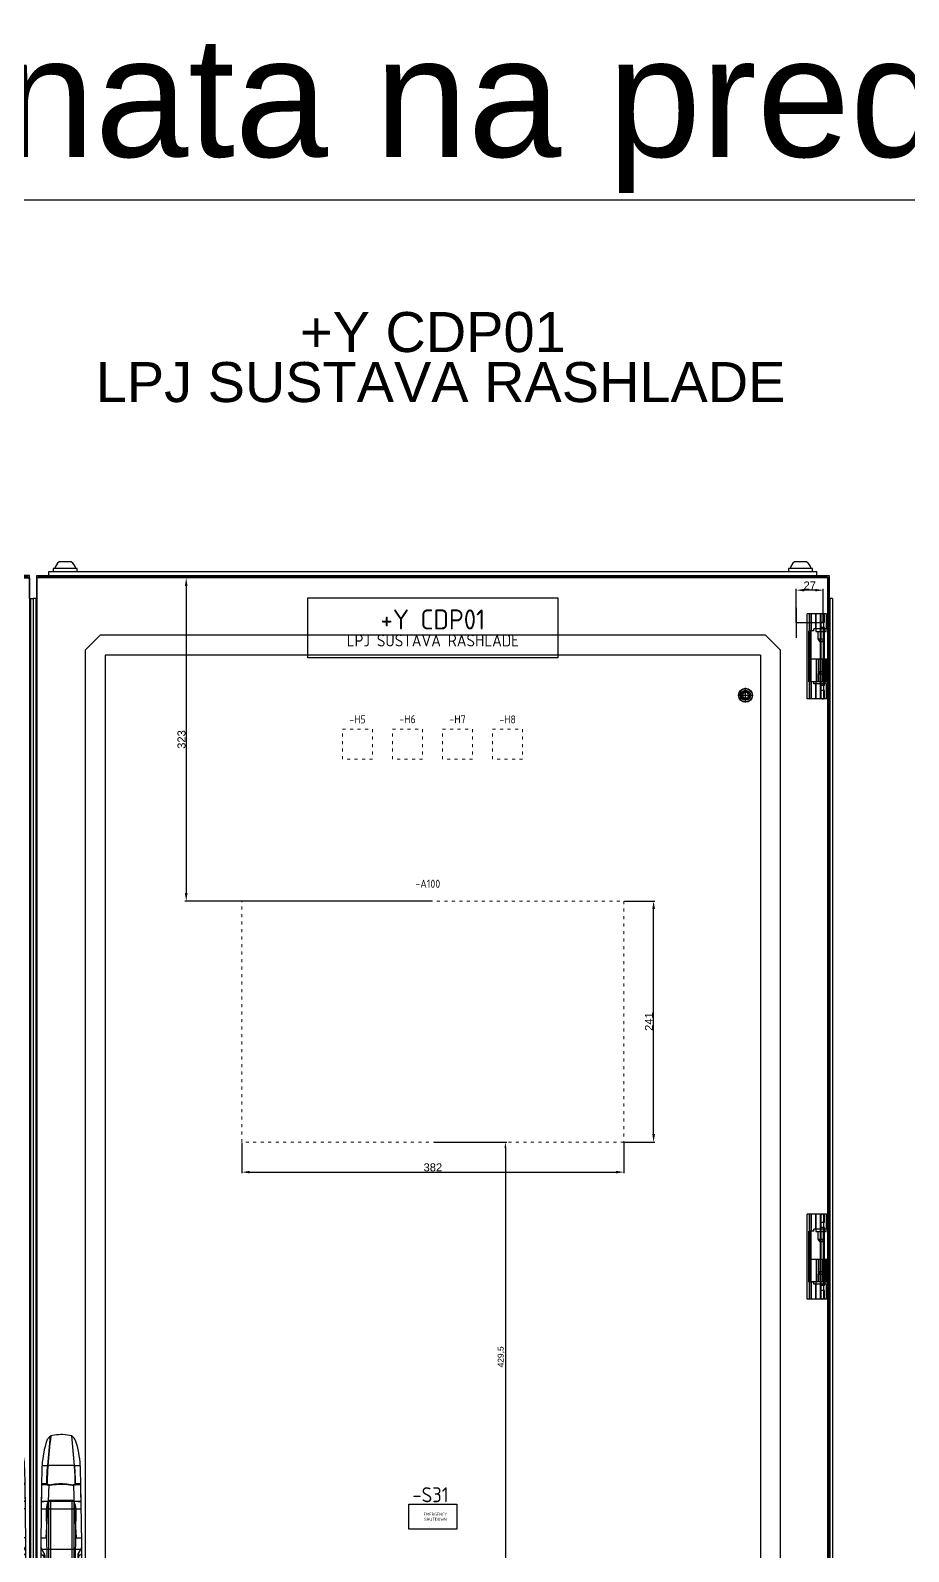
# Model space of a CAD drawing. Header units: millimetres. Extents: x 42151 to 59780, y 37376 to 44547.
# Drawn here: x 43223 to 44101, y 38895 to 40416 of the extents above; entities that cross this region are included whole.
import ezdxf
from ezdxf.enums import TextEntityAlignment as Align

# ---------------------------------------------------------------- set-up
doc = ezdxf.new("R2010")
doc.units = ezdxf.units.MM
doc.linetypes.add('ACAD_ISO03W100', pattern=[30, 12, -18])
doc.layers.add('! NO PLOT !', color=7, linetype='Continuous', true_color=0xff75dd, plot=False)
doc.layers.add('000-PI-Oprema', color=30, linetype='Continuous', lineweight=5)
for name, color, linetype in [('000-PI-ORMAR', 2, 'Continuous'), ('000-PI_TEXT', 7, 'Continuous'), ('AUT_7', 7, 'Continuous')]:
    doc.layers.add(name, color=color, linetype=linetype)
doc.styles.add('OPIS', font='arial.ttf')
doc.styles.add('PI0', font='isocpeur.ttf', dxfattribs={"width": 0.9})
doc.styles.get("Standard").update_dxf_attribs({"font": 'arial.ttf'})
doc.dimstyles.new('ISO-25-lb', dxfattribs={"dimtxt": 8, "dimasz": 8, "dimexe": 1.25, "dimexo": 0.625, "dimtad": 1, "dimtxsty": 'Standard', "dimcen": 5, "dimadec": 0, "dimazin": 0, "dimtfac": 1, "dimtmove": 0, "dimatfit": 3, "dimfxl": 1, "dimarcsym": 0})

# ---------------------------------------------------------------- blocks, each defined once
blk = doc.blocks.new('*U97')
at = {"layer": '000-PI-ORMAR'}
for p, q in [((-13.4, 105.2), (-10.6, 134.6)), ((-10.5, 134.6), (-10.9, 134.5)), ((10.9, 134.5), (10.5, 134.6)), ((13.4, 105.2), (10.6, 134.6)), ((-19.3, 101.3), (-19.7, 86.2)), ((-19.1, 105.2), (-13.4, 105.2)), ((13.2, 105.2), (-13.2, 105.2)), ((13.4, 105.2), (19.1, 105.2)), ((19.7, 86.2), (19.3, 101.3)), ((-19.7, 86.2), (-20.5, 27.7)), ((-19.7, 86.2), (-20.1, 61)), ((-19.7, 87), (-14.2, 87)), ((-19.7, 86.2), (-12.5, 86.2)), ((-14.1, 86.2), (-14.2, 87)), ((-14, 85.3), (-14.1, 86.2)), ((-12.5, 86.2), (-13.4, 60.3)), ((-11.2, 85.1), (-12.5, 86.2)), ((12.5, 86.2), (11.2, 85.1)), ((12, 85.8), (14, 85.3)), ((12.5, 86.2), (19.7, 86.2)), ((13.4, 60.3), (12.5, 86.2)), ((14, 85.3), (14.1, 86.2)), ((14.1, 86.2), (14.2, 87)), ((14.2, 87), (19.7, 87)), ((20.5, 27.7), (19.7, 86.2)), ((20.1, 60.6), (19.7, 86.2)), ((-20.1, 61.9), (-17.3, 61.9)), ((-20.1, 61.8), (-14.7, 61.8)), ((-20, 69.3), (-12.7, 69.3)), ((-20, 69), (-17.3, 69)), ((-17.3, 69.3), (17.3, 69.3)), ((-17.3, 61.8), (17.3, 61.8)), ((-13.3, -35.1), (-14.7, 61.8)), ((-12.7, 69.3), (-12.6, 69.3)), ((-12.6, 69.3), (-12.6, -39.1)), ((-10.7, 70.5), (-10.7, -41)), ((-10.7, 70.5), (10.7, 70.5)), ((10.7, 70.5), (10.7, -41)), ((12.6, 69.3), (12.6, -39.1)), ((12.6, 69.3), (12.7, 69.3)), ((12.7, 69.3), (20, 69.3)), ((14.7, 61.8), (13.3, -35.1)), ((14.7, 61.8), (20.1, 61.8)), ((17.3, 69), (20, 69)), ((17.3, 61.9), (20.1, 61.9)), ((-15, 32.8), (-13.4, 60.3)), ((13.4, 60.3), (15, 32.8)), ((20.5, 27.7), (20.3, 48.5)), ((-20.4, 35.9), (-20.5, 27.7)), ((-20.5, 32.8), (-15, 32.8)), ((15, 32.8), (20.5, 32.8)), ((-20.5, 27.7), (-20.1, -55.1)), ((-17.2, 17.8), (-20.5, 23.4)), ((-17.2, 14.2), (-20.5, 17)), ((-19.8, 21.4), (19.8, 21.4)), ((-17.2, 17.8), (-17.2, -47.4)), ((-16.2, 2.4), (-16.5, 15.5)), ((-16.5, 15.5), (-16.5, -46.1)), ((16.5, 15.5), (16.2, 2.4)), ((16.5, 15.5), (16.5, -46.1)), ((20.5, 23.4), (17.2, 17.8)), ((17.2, 17.8), (17.2, -47.4)), ((20.5, 17), (17.2, 14.2)), ((20.1, -55.1), (20.5, 27.7)), ((-17.2, 2.5), (-20.5, 2.6)), ((-16.4, 10.5), (-16.5, 13)), ((-16.2, 2.4), (-16.5, 2.5)), ((-16.2, -35.1), (-16.2, 2.4)), ((16.5, 2.5), (16.2, 2.4)), ((16.2, 2.4), (16.2, -35.1)), ((16.5, 13), (16.4, 10.5)), ((20.5, 2.6), (17.2, 2.5)), ((-20.5, -18.2), (-20.4, -35.1)), ((-20.5, -22.5), (20.5, -22.5)), ((-11.5, -22.7), (-11.5, -29.5)), ((20.4, -35.1), (20.5, -18.2)), ((-20.4, -35.1), (-13.3, -35.1)), ((-20.2, -44.2), (-20.1, -55.1)), ((-20.2, -44.2), (20.2, -44.2)), ((-16.5, -46.1), (-16.4, -43.8)), ((-16.4, -43.8), (16.4, -43.8)), ((-16.2, -35.1), (16.2, -35.1)), ((-10.7, -41), (10.7, -41)), ((13.3, -35.1), (20.4, -35.1)), ((16.4, -43.8), (16.5, -46.1)), ((20.1, -55.1), (20.2, -44.2)), ((-20.2, -50.4), (-17.2, -47.4)), ((-20.1, -55.1), (20.1, -55.1)), ((-20.1, -55.1), (-19.2, -96.1)), ((-20.1, -55.7), (-14, -55.7)), ((-14, -55.7), (-13.9, -55.1)), ((-13.4, -100.7), (-14, -55.7)), ((-13.9, -55.1), (-13.7, -54.4)), ((13.4, -100.7), (14, -55.7)), ((13.9, -55.1), (13.7, -54.4)), ((14, -55.7), (13.9, -55.1)), ((14, -55.7), (20.1, -55.7)), ((17.2, -47.4), (20.2, -50.4)), ((19.2, -96.1), (20.1, -55.1)), ((-19, -100.7), (-13.4, -100.7)), ((13.1, -100.7), (-13.1, -100.7)), ((13.4, -100.7), (19, -100.7)), ((-17.1, -114.8), (-12, -114.8)), ((11.7, -114.8), (-11.7, -114.8)), ((12, -114.8), (17.1, -114.8)), ((-9.7, -134.8), (-8, -135.2)), ((-7.8, -135.2), (-8, -135.2)), ((7.8, -135.2), (8, -135.2)), ((8, -135.2), (9.7, -134.8))]:
    blk.add_line(p, q, dxfattribs=at)
for points in [[(-14.4, 130.2), (-15.3, 127.2), (-16.1, 124.2), (-16.9, 121.1), (-17.5, 118), (-18.1, 114.8), (-18.5, 111.7), (-18.9, 108.5), (-19.1, 105.2)], [(-10.9, 134.5), (-11.6, 133.9), (-12.2, 133.2), (-12.8, 132.5), (-13.4, 131.8), (-13.9, 131), (-14.4, 130.2)], [(10.5, 134.6), (8.3, 135.2), (6.2, 135.5), (4, 135.8), (1.7, 136), (-0.5, 136), (-2.8, 135.9), (-4.7, 135.7), (-6.7, 135.5), (-8.6, 135.1), (-10.5, 134.6)], [(14.4, 130.2), (13.7, 131.4), (12.9, 132.5), (12.3, 133.2), (11.6, 133.9), (10.9, 134.5)], [(19.1, 105.2), (18.9, 108.4), (18.5, 111.6), (18.1, 114.7), (17.5, 117.9), (16.9, 121), (16.2, 124.1), (15.3, 127.2), (14.4, 130.2)], [(-19.1, 105.2), (-19.2, 104.3), (-19.2, 103.3), (-19.3, 102.3), (-19.3, 101.3)], [(-14.2, 87), (-14.2, 90.3), (-14.2, 93.5), (-14, 96.6), (-13.9, 99.7), (-13.6, 102.7), (-13.4, 105.2)], [(14.2, 87), (14.2, 90.3), (14.2, 93.5), (14, 96.6), (13.9, 99.7), (13.6, 102.7), (13.4, 105.2)], [(19.3, 101.3), (19.3, 102.3), (19.2, 103.3), (19.2, 104.3), (19.1, 105.2)], [(-14, 85.3), (-12.2, 85.8), (-12, 85.8)], [(-12, 85.8), (-10.3, 86.1), (-8.4, 86.4), (-6.5, 86.7), (-4.5, 86.9), (-2.5, 87), (-0.5, 87), (1.5, 87), (3.6, 86.9), (5.7, 86.8), (7.8, 86.5), (9.9, 86.2), (12, 85.8), (12, 85.8)], [(11.2, 85.1), (8.8, 85.5), (6.3, 85.8), (3.8, 86), (1.3, 86.1), (-0.8, 86.1), (-2.8, 86), (-4.9, 85.9), (-7, 85.7), (-9.1, 85.4), (-11.2, 85.1)], [(-12.7, 69.3), (-13.2, 68.4), (-13.6, 67.5), (-14, 66.6), (-14.3, 65.6), (-14.5, 64.6), (-14.6, 63.5), (-14.7, 62.5), (-14.7, 61.8)], [(-12.6, 69.3), (-12.5, 69.5), (-12.3, 69.7), (-12.2, 69.9), (-12, 70), (-11.8, 70.2), (-11.6, 70.3), (-11.4, 70.4), (-11.2, 70.4), (-11, 70.5), (-10.7, 70.5)], [(10.7, 70.5), (11, 70.5), (11.2, 70.4), (11.4, 70.4), (11.6, 70.3), (11.8, 70.2), (12, 70), (12.2, 69.9), (12.3, 69.7), (12.5, 69.5), (12.6, 69.3)], [(14.7, 61.8), (14.7, 62.9), (14.6, 63.9), (14.4, 65), (14.1, 66), (13.8, 66.9), (13.4, 67.9), (13, 68.8), (12.7, 69.3)], [(-16.5, 15.5), (-16.5, 15.9), (-16.6, 16.3), (-16.7, 16.6), (-16.8, 17), (-16.9, 17.3), (-17.1, 17.6), (-17.2, 17.8)], [(17.2, 17.8), (17, 17.5), (16.9, 17.2), (16.7, 16.8), (16.6, 16.5), (16.6, 16.1), (16.5, 15.8), (16.5, 15.5)], [(-16.4, -43.8), (-16.4, -43.1), (-16.3, -42.4), (-16.3, -41.6), (-16.3, -40.7), (-16.3, -39.9), (-16.3, -38.9), (-16.3, -38), (-16.2, -37), (-16.2, -36), (-16.2, -35.1)], [(-13.3, -35.1), (-13.2, -36.2), (-13.1, -37.2), (-12.9, -38.2), (-12.6, -39.1)], [(-12.6, -39.1), (-12.4, -39.6), (-12.1, -40.1), (-12, -40.4), (-11.8, -40.6), (-11.5, -40.7), (-11.3, -40.9), (-11, -40.9), (-10.8, -41), (-10.7, -41)], [(10.7, -41), (11, -40.9), (11.2, -40.9), (11.4, -40.8), (11.6, -40.7), (11.8, -40.5), (12, -40.3), (12.3, -39.8), (12.6, -39.3), (12.6, -39.1)], [(12.6, -39.1), (12.9, -38.1), (13.1, -37.1), (13.2, -36), (13.3, -35.1)], [(16.2, -35.1), (16.2, -36.1), (16.2, -37.1), (16.3, -38.1), (16.3, -39), (16.3, -39.9), (16.3, -40.8), (16.3, -41.7), (16.3, -42.5), (16.4, -43.2), (16.4, -43.8)], [(-17.2, -47.4), (-17, -47.3), (-16.9, -47.1), (-16.7, -46.9), (-16.6, -46.7), (-16.6, -46.5), (-16.5, -46.3), (-16.5, -46.1)], [(-9.6, -55.1), (-9.9, -55), (-11.8, -54.7), (-13.7, -54.4)], [(9.6, -55.1), (7.8, -55.3), (5.8, -55.5), (3.8, -55.6), (1.7, -55.7), (-0.4, -55.7), (-2.4, -55.6), (-4.3, -55.6), (-6.2, -55.4), (-8.1, -55.2), (-9.6, -55.1)], [(13.7, -54.4), (11.7, -54.8), (9.8, -55), (9.6, -55.1)], [(16.5, -46.1), (16.5, -46.3), (16.6, -46.5), (16.7, -46.8), (16.8, -47), (16.9, -47.1), (17.1, -47.3), (17.2, -47.4)], [(8.9, -73.9), (9.6, -74.6), (10.3, -75.5), (10.9, -76.3), (11.4, -77.3), (11.9, -78.2), (12.2, -79.2), (12.5, -80.2), (12.6, -81.3), (12.7, -82.3), (12.6, -83.3), (12.5, -84.2), (12.3, -85.2), (12.1, -86.1), (11.7, -87), (11.3, -87.9), (10.9, -88.7), (10.3, -89.5), (9.7, -90.3), (9, -91), (8.3, -91.6), (7.5, -92.2), (6.6, -92.8), (5.7, -93.3), (4.8, -93.7), (3.7, -94), (2.7, -94.3), (1.6, -94.5), (0.5, -94.5), (-0.6, -94.5), (-1.7, -94.4), (-2.8, -94.3), (-3.8, -94), (-4.9, -93.6), (-5.9, -93.2), (-6.9, -92.6), (-7.8, -92), (-8.6, -91.3), (-9.4, -90.6), (-10.1, -89.7), (-10.8, -88.9), (-11.3, -88), (-11.7, -87), (-12.1, -86.1), (-12.4, -85.1), (-12.6, -84.1), (-12.7, -83.1), (-12.7, -82.1), (-12.6, -81.2), (-12.5, -80.2), (-12.2, -79.3), (-11.9, -78.4), (-11.6, -77.5), (-11.1, -76.7), (-10.6, -75.9), (-10, -75.1), (-9.4, -74.3), (-8.6, -73.6), (-7.8, -73), (-7, -72.4), (-6.1, -71.9), (-5.1, -71.4), (-4.1, -71), (-3.1, -70.7), (-2, -70.5), (-0.9, -70.4), (0.1, -70.4), (1.2, -70.4), (2.3, -70.6), (3.3, -70.8), (4.4, -71.1), (5.4, -71.5), (6.3, -72), (7.2, -72.5), (8.1, -73.2), (8.9, -73.9)], [(-19.2, -96.1), (-19.1, -98.4), (-19, -100.7)], [(-19, -100.7), (-18.8, -102.4), (-18.7, -104.2), (-18.5, -105.9), (-18.3, -107.6), (-18.1, -109.2), (-17.8, -110.9), (-17.6, -111.9), (-17.5, -112.9), (-17.3, -113.9), (-17.1, -114.8)], [(-12, -114.8), (-12.4, -112.5), (-12.7, -110.1), (-13, -107.5), (-13.2, -104.8), (-13.4, -102.1), (-13.4, -100.7)], [(12, -114.8), (12.4, -112.5), (12.7, -110.1), (13, -107.5), (13.2, -104.8), (13.4, -102.1), (13.4, -100.7)], [(17.1, -114.8), (17.4, -113.4), (17.6, -111.9), (17.9, -110.4), (18.1, -108.7), (18.4, -107), (18.6, -105.3), (18.7, -104.2), (18.8, -103), (18.9, -101.8), (19, -100.7)], [(19, -100.7), (19.1, -98.4), (19.2, -96.1)], [(-17.1, -114.8), (-16.5, -117.9), (-15.7, -120.9), (-14.9, -123.8), (-14.1, -126.7), (-13.1, -129.6), (-12.1, -132.3)], [(-8, -135.2), (-10.5, -123.5), (-12, -114.8)], [(8, -135.2), (10.5, -123.5), (12, -114.8)], [(12.1, -132.3), (13.1, -129.6), (14.1, -126.8), (14.9, -123.9), (15.7, -120.9), (16.5, -117.9), (17.1, -114.8)], [(-12.1, -132.3), (-11.6, -133), (-11, -133.6), (-10.4, -134.2), (-9.7, -134.8)], [(-7.8, -135.2), (-5.9, -135.6), (-4.1, -135.8), (-2.2, -135.9), (-0.2, -136), (1.7, -136), (3.7, -135.8), (5.8, -135.6), (7.8, -135.2)], [(9.7, -134.8), (10.4, -134.2), (11, -133.6), (11.6, -133), (12.1, -132.3)]]:
    blk.add_lwpolyline(points, dxfattribs=at)
blk.add_circle((0, -82.1), 8.15, dxfattribs=at)
for centre, major_axis, ratio, start_param, end_param in [((73, -135.2), (0, 546.8), 0.175521, 1.054802, 1.115623), ((-73, -135.2), (0, 546.8), 0.175521, -1.115623, -1.054802), ((-7.5, 87.2), (0, 37), 0.175521, 1.061397, 1.596486), ((7.5, 87.2), (0, 37), 0.175521, 4.6867, 5.221788), ((-7.5, 87.2), (0, 37), 0.175521, -4.6867, -4.66155), ((7.5, 87.2), (0, 37), 0.175521, 4.66155, 4.6867), ((-19.5, 12.8), (-3, 0), 0.71325, 3.261467, 3.839724), ((-19.5, 2.5), (-3, 0), 0.017452, 3.261467, 3.839724), ((19.5, 12.8), (-3, 0), 0.71325, 5.585054, 6.163311), ((19.5, 2.5), (-3, 0), 0.017452, -0.698132, -0.119874), ((137.5, -39.6), (0, 669.9), 0.225671, -4.689366, -4.621155), ((-137.5, -39.6), (0, 669.9), 0.225671, 4.621155, 4.689366), ((-5.9, -95.4), (0, 32.4), 0.225671, 1.735147, 2.215471), ((5.9, -95.4), (0, 32.4), 0.225671, 4.067714, 4.548039), ((21.2, -9.1), (0, 180.2), 0.225671, -4.085045, -3.936826), ((-21.2, -9.1), (0, 180.2), 0.225671, 3.936826, 4.085045)]:
    blk.add_ellipse(centre, major_axis=major_axis, ratio=ratio, start_param=start_param, end_param=end_param, dxfattribs=at)
blk = doc.blocks.new('A$C4c17df16')
at = {"layer": '000-PI-ORMAR'}
blk.add_blockref('*U97', (-4, -1008.4), dxfattribs=at)
blk = doc.blocks.new('8806000_2000x800x600')
at = {"layer": '! NO PLOT !'}
for p, q in [((-3755.8, 1846.7), (-3770.8, 1831.7)), ((-3090.8, 1846.7), (-3755.8, 1846.7)), ((-3075.8, 1831.7), (-3090.8, 1846.7)), ((-3770.8, 1831.7), (-3770.8, -8.3)), ((-3750.8, 1826.7), (-3750.8, -3.3)), ((-3095.8, 1826.7), (-3750.8, 1826.7)), ((-3095.8, 1826.7), (-3095.8, -3.3)), ((-3075.8, -8.3), (-3075.8, 1831.7)), ((-3118.2, 1786.7), (-3103.5, 1786.7)), ((-3118.2, 1786.7), (-3103.5, 1786.7)), ((-3110.8, 1779.4), (-3110.8, 1794.1)), ((-3110.8, 1779.4), (-3110.8, 1794.1))]:
    blk.add_line(p, q, dxfattribs=at)
for radius in [7, 7, 6.7, 6.7, 5, 4, 3]:
    blk.add_circle((-3110.8, 1786.7), radius, dxfattribs=at)
at = {"layer": '000-PI-ORMAR'}
for p, q in [((-3784.8, 1920), (-3796.8, 1920)), ((-3049.8, 1920), (-3061.8, 1920)), ((-3819.3, 1906.5), (-3807.1, 1906.5)), ((-3819.3, 1883.4), (-3819.3, 1906.5)), ((-3819.3, 1904), (-3819.3, -80.5)), ((-3027.3, 1904), (-3819.3, 1904)), ((-3817.8, 1904), (-3817.8, 1905)), ((-3817.8, 1905), (-3807.1, 1905)), ((-3807.1, 1904), (-3807.1, 1910.5)), ((-3807.1, 1910.5), (-3039.6, 1910.5)), ((-3807.1, 1906.5), (-3039.6, 1906.5)), ((-3807.1, 1905), (-3039.6, 1905)), ((-3778.8, 1913.4), (-3802.8, 1913.4)), ((-3802.8, 1913.4), (-3802.8, 1910.5)), ((-3778.8, 1910.5), (-3778.8, 1913.4)), ((-3043.8, 1913.4), (-3067.8, 1913.4)), ((-3067.8, 1913.4), (-3067.8, 1910.5)), ((-3043.8, 1910.5), (-3043.8, 1913.4)), ((-3039.6, 1904), (-3039.6, 1910.5)), ((-3039.6, 1906.5), (-3027.3, 1906.5)), ((-3039.6, 1905), (-3028.8, 1905)), ((-3028.8, 1905), (-3028.8, 1904)), ((-3028.8, 1904), (-3028.8, -80.5)), ((-3027.3, 1906.5), (-3027.3, 1904)), ((-3027.3, -80.5), (-3027.3, 1904)), ((-3027.3, 1904), (-3027.3, -80.5)), ((-3822.8, 1883.5), (-3822.8, -67.5)), ((-3820.1, 1883.5), (-3822.8, 1883.5)), ((-3819.3, 1883.4), (-3820.1, 1883.5)), ((-3820.1, 1883.5), (-3820.1, -67.5)), ((-3026.5, 1883.5), (-3027.3, 1883.4)), ((-3023.8, 1883.5), (-3026.5, 1883.5)), ((-3026.5, 1883.5), (-3026.5, -67.5)), ((-3023.8, 1883.5), (-3023.8, -67.5)), ((-3049.3, 1783), (-3049.3, 1868)), ((-3029.9, 1868), (-3049.3, 1868)), ((-3046.8, 1851), (-3046.8, 1868)), ((-3046.6, 1783), (-3046.6, 1868)), ((-3044.7, 1851), (-3044.7, 1868)), ((-3041, 1868), (-3041, 1853)), ((-3040.1, 1853), (-3040.1, 1868)), ((-3036, 1783), (-3036, 1868)), ((-3031.8, 1859.5), (-3036, 1859.5)), ((-3035.4, 1853), (-3035.4, 1868)), ((-3035.2, 1783), (-3035.2, 1868)), ((-3032.4, 1866), (-3031.8, 1866)), ((-3032.4, 1785), (-3032.4, 1866)), ((-3032.4, 1791.5), (-3032.4, 1859.5)), ((-3031.8, 1859.5), (-3031.8, 1866)), ((-3029.9, 1853), (-3029.9, 1868)), ((-3047.6, 1800), (-3047.6, 1851)), ((-3042.6, 1851), (-3047.6, 1851)), ((-3045.1, 1800), (-3045.1, 1851)), ((-3029.9, 1853), (-3042.6, 1853)), ((-3042.6, 1851), (-3042.6, 1853)), ((-3040.5, 1853), (-3040.5, 1850.5)), ((-3040.5, 1850.5), (-3030.3, 1850.5)), ((-3038.4, 1850.5), (-3038.4, 1843)), ((-3038.4, 1843), (-3032.5, 1843)), ((-3038.4, 1843), (-3036.9, 1840.5)), ((-3036.9, 1840.5), (-3033.9, 1840.5)), ((-3031.7, 1854.5), (-3036, 1854.5)), ((-3033.9, 1840.5), (-3032.5, 1843)), ((-3032.9, 1796.5), (-3032.9, 1854.5)), ((-3032.5, 1843), (-3032.5, 1850.5)), ((-3032.2, 1796.5), (-3032.2, 1854.5)), ((-3031.7, 1796.5), (-3031.7, 1854.5)), ((-3030.3, 1850.5), (-3030.3, 1853)), ((-3046.1, 1823), (-3029.3, 1823)), ((-3046.1, 1823), (-3046.1, 1800.5)), ((-3040.2, 1823), (-3040.2, 1800.5)), ((-3036.9, 1810.5), (-3038.4, 1808)), ((-3038.2, 1823), (-3038.2, 1800.5)), ((-3036.9, 1810.5), (-3033.9, 1810.5)), ((-3036.5, 1823), (-3036.5, 1800.5)), ((-3036.1, 1823), (-3036.1, 1800.5)), ((-3034, 1823), (-3034, 1800.5)), ((-3032.5, 1808), (-3033.9, 1810.5)), ((-3033.6, 1823), (-3033.6, 1800.5)), ((-3033.3, 1823), (-3033.3, 1800.5)), ((-3032.2, 1823), (-3032.2, 1800.5)), ((-3031.4, 1823), (-3031.4, 1800.5)), ((-3031.3, 1800.5), (-3031.3, 1823)), ((-3030.3, 1823), (-3030.3, 1800.5)), ((-3029.5, 1823), (-3029.5, 1800.5)), ((-3042.6, 1800), (-3047.6, 1800)), ((-3046.8, 1783), (-3046.8, 1800)), ((-3046.1, 1800.5), (-3029.3, 1800.5)), ((-3044.7, 1783), (-3044.7, 1800)), ((-3042.6, 1798), (-3042.6, 1800)), ((-3029.9, 1798), (-3042.6, 1798)), ((-3041, 1798), (-3041, 1783)), ((-3040.5, 1800.5), (-3040.5, 1798)), ((-3040.1, 1783), (-3040.1, 1798)), ((-3038.4, 1808), (-3038.4, 1800.5)), ((-3038.4, 1808), (-3032.5, 1808)), ((-3031.7, 1796.5), (-3036, 1796.5)), ((-3035.4, 1783), (-3035.4, 1798)), ((-3032.5, 1800.5), (-3032.5, 1808)), ((-3030.3, 1798), (-3030.3, 1800.5)), ((-3029.9, 1783), (-3029.9, 1798)), ((-3029.9, 1783), (-3049.3, 1783)), ((-3031.8, 1791.5), (-3036, 1791.5)), ((-3032.4, 1785), (-3031.8, 1785)), ((-3031.8, 1785), (-3031.8, 1791.5)), ((-3049.3, 1183), (-3049.3, 1268)), ((-3029.9, 1268), (-3049.3, 1268)), ((-3046.8, 1251), (-3046.8, 1268)), ((-3046.6, 1183), (-3046.6, 1268)), ((-3044.7, 1251), (-3044.7, 1268)), ((-3041, 1268), (-3041, 1253)), ((-3040.1, 1253), (-3040.1, 1268)), ((-3036, 1183), (-3036, 1268)), ((-3035.4, 1253), (-3035.4, 1268)), ((-3035.2, 1183), (-3035.2, 1268)), ((-3032.4, 1266), (-3031.8, 1266)), ((-3032.4, 1185), (-3032.4, 1266)), ((-3031.8, 1259.5), (-3031.8, 1266)), ((-3029.9, 1253), (-3029.9, 1268)), ((-3047.6, 1200), (-3047.6, 1251)), ((-3042.6, 1251), (-3047.6, 1251)), ((-3045.1, 1200), (-3045.1, 1251)), ((-3029.9, 1253), (-3042.6, 1253)), ((-3042.6, 1251), (-3042.6, 1253)), ((-3040.5, 1253), (-3040.5, 1250.5)), ((-3040.5, 1250.5), (-3030.3, 1250.5)), ((-3038.4, 1250.5), (-3038.4, 1243)), ((-3031.8, 1259.5), (-3036, 1259.5)), ((-3031.7, 1254.5), (-3036, 1254.5)), ((-3032.9, 1196.5), (-3032.9, 1254.5)), ((-3032.5, 1243), (-3032.5, 1250.5)), ((-3032.4, 1191.5), (-3032.4, 1259.5)), ((-3032.2, 1196.5), (-3032.2, 1254.5)), ((-3031.7, 1196.5), (-3031.7, 1254.5)), ((-3030.3, 1250.5), (-3030.3, 1253)), ((-3038.4, 1243), (-3032.5, 1243)), ((-3038.4, 1243), (-3036.9, 1240.5)), ((-3036.9, 1240.5), (-3033.9, 1240.5)), ((-3033.9, 1240.5), (-3032.5, 1243)), ((-3046.1, 1223), (-3046.1, 1200.5)), ((-3046.1, 1223), (-3029.3, 1223)), ((-3040.2, 1223), (-3040.2, 1200.5)), ((-3038.2, 1223), (-3038.2, 1200.5)), ((-3036.5, 1223), (-3036.5, 1200.5)), ((-3036.1, 1223), (-3036.1, 1200.5)), ((-3034, 1223), (-3034, 1200.5)), ((-3033.6, 1223), (-3033.6, 1200.5)), ((-3033.3, 1223), (-3033.3, 1200.5)), ((-3032.2, 1223), (-3032.2, 1200.5)), ((-3031.4, 1223), (-3031.4, 1200.5)), ((-3031.3, 1200.5), (-3031.3, 1223)), ((-3030.3, 1223), (-3030.3, 1200.5)), ((-3029.5, 1223), (-3029.5, 1200.5)), ((-3036.9, 1210.5), (-3038.4, 1208)), ((-3038.4, 1208), (-3038.4, 1200.5)), ((-3038.4, 1208), (-3032.5, 1208)), ((-3036.9, 1210.5), (-3033.9, 1210.5)), ((-3032.5, 1208), (-3033.9, 1210.5)), ((-3032.5, 1200.5), (-3032.5, 1208)), ((-3042.6, 1200), (-3047.6, 1200)), ((-3046.8, 1183), (-3046.8, 1200)), ((-3046.1, 1200.5), (-3029.3, 1200.5)), ((-3044.7, 1183), (-3044.7, 1200)), ((-3042.6, 1198), (-3042.6, 1200)), ((-3029.9, 1198), (-3042.6, 1198)), ((-3041, 1198), (-3041, 1183)), ((-3040.5, 1200.5), (-3040.5, 1198)), ((-3040.1, 1183), (-3040.1, 1198)), ((-3031.7, 1196.5), (-3036, 1196.5)), ((-3031.8, 1191.5), (-3036, 1191.5)), ((-3035.4, 1183), (-3035.4, 1198)), ((-3031.8, 1185), (-3031.8, 1191.5)), ((-3030.3, 1198), (-3030.3, 1200.5)), ((-3029.9, 1183), (-3029.9, 1198)), ((-3029.9, 1183), (-3049.3, 1183)), ((-3032.4, 1185), (-3031.8, 1185))]:
    blk.add_line(p, q, dxfattribs=at)
for centre, start, end in [((-3790.4, 1910.8), 124.8208, 166.6054), ((-3791.2, 1910.8), 13.3946, 55.1792), ((-3055.4, 1910.8), 124.8208, 166.6054), ((-3056.2, 1910.8), 13.3946, 55.1792)]:
    blk.add_arc(centre, 11.2, start, end, dxfattribs=at)
for centre, start_param, end_param in [((-3034.4, 1866), 4.712389, 6.283185), ((-3033.7, 1866), 4.712389, 6.283185), ((-3034.4, 1785), 3.141593, 4.712389), ((-3033.7, 1785), 3.141593, 4.712389), ((-3034.4, 1266), 4.712389, 6.283185), ((-3033.7, 1266), 4.712389, 6.283185), ((-3034.4, 1185), 3.141593, 4.712389), ((-3033.7, 1185), 3.141593, 4.712389)]:
    blk.add_ellipse(centre, major_axis=(0, 2), ratio=0.965926, start_param=start_param, end_param=end_param, dxfattribs=at)
at = {"ltscale": 0.25}
blk.add_blockref('A$C4c17df16', (-3790.8, 1920), dxfattribs=at)
blk = doc.blocks.new('*D279')
at = {"layer": '! NO PLOT !', "color": 0, "lineweight": -2, "transparency": 16777216}
for p, q in [((43988.9, 39824.2), (43988.9, 39857.7)), ((44007.9, 39856.4), (43996.9, 39856.4)), ((44015.9, 39824.2), (44015.9, 39857.7))]:
    blk.add_line(p, q, dxfattribs=at)
at = {"layer": '! NO PLOT !', "color": 0, "transparency": 16777216}
for points in [[(43996.9, 39857.7), (43996.9, 39855.1), (43988.9, 39856.4)], [(44007.9, 39857.7), (44007.9, 39855.1), (44015.9, 39856.4)]]:
    blk.add_solid(points, dxfattribs=at)
at = {"layer": 'Defpoints', "color": 0, "transparency": 16777216}
for p in [(43988.9, 39856.4), (43988.9, 39823.6), (44015.9, 39823.6)]:
    blk.add_point(p, dxfattribs=at)
at = {"layer": '! NO PLOT !', "color": 0, "transparency": 16777216, "insert": (44002.4, 39861.1), "char_height": 8, "attachment_point": 5}
blk.add_mtext('27', dxfattribs=at)
blk = doc.blocks.new('*D282')
at = {"layer": '! NO PLOT !', "color": 0, "linetype": 'Continuous', "lineweight": -2, "ltscale": 0.25, "transparency": 16777216}
for p, q in [((43625.1, 39868.6), (43377.9, 39868.6)), ((43379.2, 39860.6), (43379.2, 39553.6)), ((43625.1, 39545.6), (43377.9, 39545.6))]:
    blk.add_line(p, q, dxfattribs=at)
at = {"layer": '! NO PLOT !', "color": 0, "ltscale": 0.25, "transparency": 16777216}
for points in [[(43377.8, 39860.6), (43380.5, 39860.6), (43379.2, 39868.6)], [(43377.8, 39553.6), (43380.5, 39553.6), (43379.2, 39545.6)]]:
    blk.add_solid(points, dxfattribs=at)
at = {"layer": 'Defpoints', "color": 0, "ltscale": 0.25, "transparency": 16777216}
for p in [(43625.7, 39868.6), (43379.2, 39545.6), (43625.7, 39545.6)]:
    blk.add_point(p, dxfattribs=at)
at = {"layer": '! NO PLOT !', "color": 0, "ltscale": 0.25, "transparency": 16777216, "insert": (43374.5, 39707.1), "char_height": 8, "attachment_point": 5, "rotation": 90}
blk.add_mtext('323', dxfattribs=at)
blk = doc.blocks.new('*D283')
at = {"layer": '! NO PLOT !', "color": 0, "linetype": 'Continuous', "lineweight": -2, "ltscale": 0.25, "transparency": 16777216}
for p, q in [((43434.7, 39304), (43434.7, 39273.4)), ((43816.7, 39304), (43816.7, 39273.4)), ((43442.7, 39274.6), (43808.7, 39274.6))]:
    blk.add_line(p, q, dxfattribs=at)
at = {"layer": '! NO PLOT !', "color": 0, "ltscale": 0.25, "transparency": 16777216}
for points in [[(43442.7, 39275.9), (43442.7, 39273.3), (43434.7, 39274.6)], [(43808.7, 39275.9), (43808.7, 39273.3), (43816.7, 39274.6)]]:
    blk.add_solid(points, dxfattribs=at)
at = {"layer": 'Defpoints', "color": 0, "ltscale": 0.25, "transparency": 16777216}
for p in [(43434.7, 39304.6), (43816.7, 39304.6), (43816.7, 39274.6)]:
    blk.add_point(p, dxfattribs=at)
at = {"layer": '! NO PLOT !', "color": 0, "ltscale": 0.25, "transparency": 16777216, "insert": (43625.7, 39279.3), "char_height": 8, "attachment_point": 5}
blk.add_mtext('382', dxfattribs=at)
blk = doc.blocks.new('*D284')
at = {"layer": '! NO PLOT !', "color": 0, "linetype": 'Continuous', "lineweight": -2, "ltscale": 0.25, "transparency": 16777216}
for p, q in [((43817.3, 39545.6), (43847.6, 39545.6)), ((43846.3, 39312.6), (43846.3, 39537.6)), ((43817.3, 39304.6), (43847.6, 39304.6))]:
    blk.add_line(p, q, dxfattribs=at)
at = {"layer": '! NO PLOT !', "color": 0, "ltscale": 0.25, "transparency": 16777216}
for points in [[(43845, 39537.6), (43847.7, 39537.6), (43846.3, 39545.6)], [(43845, 39312.6), (43847.7, 39312.6), (43846.3, 39304.6)]]:
    blk.add_solid(points, dxfattribs=at)
at = {"layer": 'Defpoints', "color": 0, "ltscale": 0.25, "transparency": 16777216}
for p in [(43816.7, 39545.6), (43846.3, 39545.6), (43816.7, 39304.6)]:
    blk.add_point(p, dxfattribs=at)
at = {"layer": '! NO PLOT !', "color": 0, "ltscale": 0.25, "transparency": 16777216, "insert": (43841.7, 39425.1), "char_height": 8, "attachment_point": 5, "rotation": 90}
blk.add_mtext('241', dxfattribs=at)
blk = doc.blocks.new('*D336')
at = {"layer": '! NO PLOT !', "color": 0, "linetype": 'Continuous', "lineweight": -2, "ltscale": 0.25, "transparency": 16777216}
for p, q in [((43626.9, 39304.6), (43699.5, 39304.6)), ((43698.2, 39298.6), (43698.2, 38881.1)), ((43626.3, 38875.1), (43699.5, 38875.1))]:
    blk.add_line(p, q, dxfattribs=at)
at = {"layer": '! NO PLOT !', "color": 0, "ltscale": 0.25, "transparency": 16777216}
for points in [[(43697.2, 39298.6), (43699.2, 39298.6), (43698.2, 39304.6)], [(43697.2, 38881.1), (43699.2, 38881.1), (43698.2, 38875.1)]]:
    blk.add_solid(points, dxfattribs=at)
at = {"layer": 'Defpoints', "color": 0, "ltscale": 0.25, "transparency": 16777216}
for p in [(43626.3, 39304.6), (43625.7, 38875.1), (43698.2, 38875.1)]:
    blk.add_point(p, dxfattribs=at)
at = {"layer": '! NO PLOT !', "color": 0, "ltscale": 0.25, "transparency": 16777216, "insert": (43694, 39089.9), "char_height": 6, "attachment_point": 5, "rotation": 90}
blk.add_mtext('429,5', dxfattribs=at)

msp = doc.modelspace()

# ---------------------------------------------------------------- linework, layer by layer
at = {"layer": '! NO PLOT !'}
for p, q in [((43988.926, 39838.606), (43988.926, 39808.606)), ((44015.926, 39823.606), (43988.926, 39823.606))]:
    msp.add_line(p, q, dxfattribs=at)
at = {"layer": '! NO PLOT !', "ltscale": 0.25}
msp.add_lwpolyline([(42151.17, 40246.356), (42151.17, 37376.356), (44301.17, 37376.356), (44301.17, 38361.356), (46051.17, 38361.356), (46051.17, 40246.356), (42151.17, 40246.356)], dxfattribs=at)
at = {"layer": '! NO PLOT !'}
for points in [[(43500.671, 39848.606), (43750.671, 39848.606), (43750.671, 39788.606), (43500.671, 39788.606)], [(43601.671, 38942.506), (43649.671, 38942.506), (43649.671, 38917.506), (43601.671, 38917.506)]]:
    msp.add_lwpolyline(points, close=True, dxfattribs=at)
at = {"layer": '000-PI-Oprema', "linetype": 'ACAD_ISO03W100', "ltscale": 0.25}
for points in [[(43535.385, 39717.524), (43565.385, 39717.524), (43565.385, 39687.524), (43535.385, 39687.524)], [(43585.385, 39717.524), (43615.385, 39717.524), (43615.385, 39687.524), (43585.385, 39687.524)], [(43635.385, 39717.524), (43665.385, 39717.524), (43665.385, 39687.524), (43635.385, 39687.524)], [(43685.385, 39717.524), (43715.385, 39717.524), (43715.385, 39687.524), (43685.385, 39687.524)], [(43434.682, 39545.606), (43816.682, 39545.606), (43816.682, 39304.606), (43434.682, 39304.606)]]:
    msp.add_lwpolyline(points, close=True, dxfattribs=at)

# ---------------------------------------------------------------- block references
at = {"xscale": -1}
msp.add_blockref('8806000_2000x800x600', (39403.342, 37964.607), dxfattribs=at)
msp.add_blockref('8806000_2000x800x600', (47048.998, 37964.607))

# ---------------------------------------------------------------- texts
at = {"layer": '! NO PLOT !', "ltscale": 0.25, "insert": (42151.17, 40409.617), "char_height": 120, "attachment_point": 1}
msp.add_mtext_dynamic_manual_height_columns('Cut out elemenata na prednjim vratima ormara', width=4382.77629, gutter_width=12.5, heights=[0], dxfattribs=at)
at = {"layer": '! NO PLOT !', "linetype": 'Continuous', "insert": (43625.671, 39818.606), "char_height": 20, "width": 238.08137, "attachment_point": 5, "line_spacing_factor": 0.75, "style": 'PI0'}
msp.add_mtext('+Y CDP01\\P{\\H0.6x;\\C7;LPJ SUSTAVA RASHLADE}', dxfattribs=at)
at = {"layer": '! NO PLOT !', "linetype": 'Continuous', "insert": (43601.671, 38930.006), "char_height": 3, "width": 48, "attachment_point": 4, "style": 'PI0'}
msp.add_mtext('\\pi14.82;EMERGENCY\\P\\pi15.225;SHUTDOWN', dxfattribs=at)
at = {"layer": '000-PI_TEXT', "style": 'PI0', "width": 0.9}
for s, height, p in [('-H5', 8, (43550.308, 39727.206)), ('-H6', 8, (43600.385, 39727.4)), ('-H7', 8, (43650.385, 39727.4)), ('-H8', 8, (43700.385, 39727.206)), ('-A100', 8, (43620.654, 39562.904)), ('-S31', 15, (43623.29, 38952.073))]:
    msp.add_text(s, height=height, dxfattribs=at).set_placement(p, align=Align.MIDDLE)
at = {"layer": 'AUT_7', "linetype": 'Continuous', "insert": (43625.67, 40089.167), "char_height": 40, "width": 832.19169, "attachment_point": 5, "line_spacing_factor": 0.75, "style": 'OPIS'}
msp.add_mtext('+Y CDP01\\P LPJ SUSTAVA RASHLADE{\\H1.4422x; }', dxfattribs=at)

# ---------------------------------------------------------------- dimensions: what is measured, and where the dimension line sits
at = {"layer": '! NO PLOT !', "ltscale": 0.25}
for base, p1, p2, picture, middle in [((43379.182, 39545.606), (43625.682, 39868.606), (43625.682, 39545.606), '*D282', (43374.47, 39707.106)), ((43846.342, 39545.606), (43816.682, 39304.606), (43816.682, 39545.606), '*D284', (43841.7, 39425.106))]:
    dim = msp.add_linear_dim(base=base, p1=p1, p2=p2, angle=90, dimstyle='ISO-25-lb', dxfattribs=at)
    dim.commit()
    dim.dimension.update_dxf_attribs({"geometry": picture, "text_midpoint": middle})
at = {"layer": '! NO PLOT !'}
dim = msp.add_linear_dim(base=(43988.926, 39856.416), p1=(44015.926, 39823.606), p2=(43988.926, 39823.606), angle=180, dimstyle='ISO-25-lb', dxfattribs=at)
dim.commit()
dim.dimension.update_dxf_attribs({"geometry": '*D279', "text_midpoint": (44002.426, 39861.057)})
at = {"layer": '! NO PLOT !', "ltscale": 0.25}
dim = msp.add_linear_dim(base=(43816.682, 39274.606), p1=(43434.682, 39304.606), p2=(43816.682, 39304.606), dimstyle='ISO-25-lb', dxfattribs=at)
dim.commit()
dim.dimension.update_dxf_attribs({"geometry": '*D283', "text_midpoint": (43625.682, 39279.319)})
dim = msp.add_linear_dim(base=(43698.209, 38875.106), p1=(43626.298, 39304.606), p2=(43625.671, 38875.106), angle=90, dimstyle='ISO-25-lb', override={"dimtxt": 6, "dimasz": 6}, dxfattribs=at)
dim.commit()
dim.dimension.update_dxf_attribs({"geometry": '*D336', "text_midpoint": (43698.209, 39089.856), "dimtype": 160})

doc.saveas('drawing.dxf')
